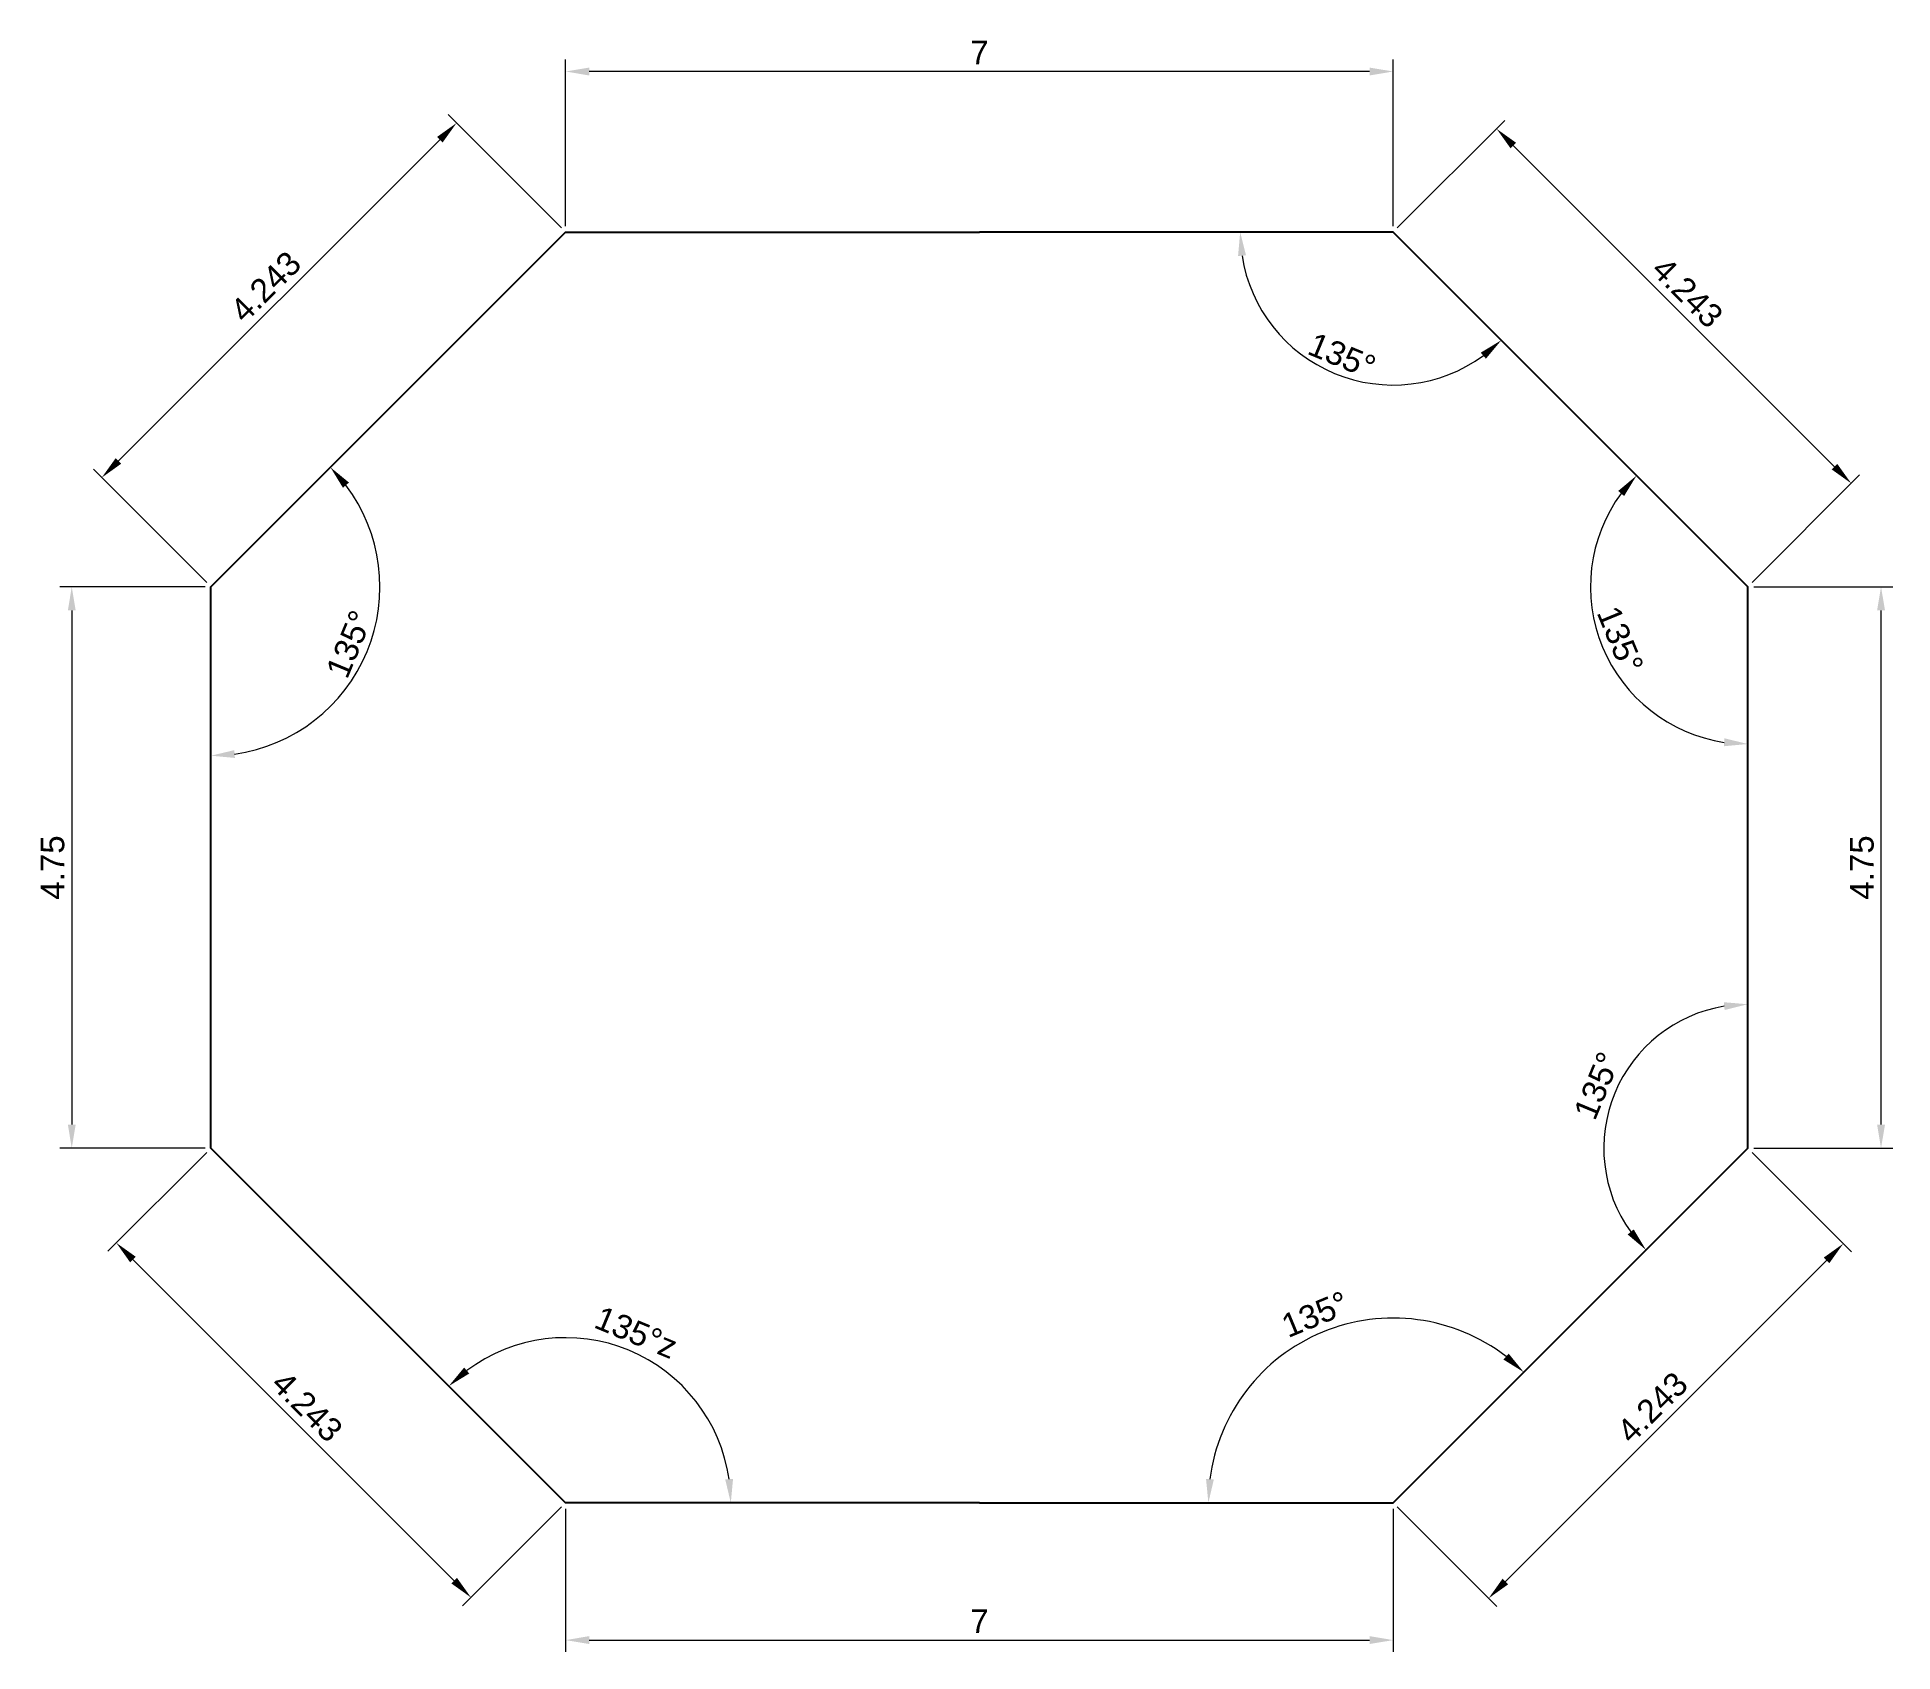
# Model space of a CAD drawing. Header units: millimetres. Extents: x -8 to 7.7, y -1.3 to 12.4.
import ezdxf

# ---------------------------------------------------------------- set-up
doc = ezdxf.new("R2010")
doc.units = ezdxf.units.MM
doc.header["$MEASUREMENT"] = 0
doc.layers.add('AM_5', color=3, linetype='Continuous', lineweight=15)
doc.styles.get("Standard").update_dxf_attribs({"font": 'arial.ttf'})
doc.dimstyles.new('AM_ANSI$0', dxfattribs={"dimtxt": 0.2, "dimasz": 0.2, "dimexe": 0.1, "dimexo": 0.05, "dimgap": 0.06, "dimtad": 1, "dimtoh": 1, "dimdec": 3, "dimzin": 9, "dimdsep": 46, "dimtxsty": 'Standard', "dimcen": 0, "dimclrd": 256, "dimclre": 256, "dimclrt": 2, "dimadec": 0, "dimazin": 2, "dimtp": 0.1, "dimtm": 0.1, "dimtfac": 0.71, "dimtdec": 3, "dimtofl": 0, "dimtmove": 0, "dimatfit": 3, "dimfxl": 1, "dimtolj": 1, "dimtzin": 7, "dimlwd": -1, "dimlwe": -1, "dimarcsym": 1})
doc.dimstyles.new('AM_ANSI$2', dxfattribs={"dimtxt": 0.2, "dimasz": 0.2, "dimexe": 0.1, "dimexo": 0.05, "dimgap": 0.06, "dimtad": 1, "dimtoh": 1, "dimdec": 3, "dimzin": 9, "dimdsep": 46, "dimtxsty": 'Standard', "dimcen": 0, "dimclrd": 256, "dimclre": 256, "dimclrt": 2, "dimadec": 0, "dimazin": 2, "dimtp": 0.1, "dimtm": 0.1, "dimtfac": 0.71, "dimtdec": 3, "dimtofl": 0, "dimtmove": 0, "dimatfit": 3, "dimfxl": 1, "dimtolj": 1, "dimtzin": 7, "dimlwd": -1, "dimlwe": -1, "dimarcsym": 1})

# ---------------------------------------------------------------- blocks, each defined once
blk = doc.blocks.new('*D5')
at = {"layer": 'AM_5', "transparency": 16777216}
for p, q in [((-3.5, -0.05), (-3.5, -1.262)), ((3.5, -0.05), (3.5, -1.262)), ((-3.3, -1.162), (3.3, -1.162))]:
    blk.add_line(p, q, dxfattribs=at)
for points in [[(-3.3, -1.128), (-3.3, -1.195), (-3.5, -1.162)], [(3.3, -1.128), (3.3, -1.195), (3.5, -1.162)]]:
    blk.add_solid(points, dxfattribs=at)
at = {"layer": 'Defpoints', "color": 0, "transparency": 16777216}
for p in [(-3.5, 0), (3.5, 0), (3.5, -1.162)]:
    blk.add_point(p, dxfattribs=at)
at = {"layer": 'AM_5', "color": 2, "transparency": 16777216, "insert": (0, -1.002), "char_height": 0.2, "attachment_point": 5}
blk.add_mtext('\\A1;7', dxfattribs=at)
blk = doc.blocks.new('*D6')
at = {"layer": 'AM_5', "transparency": 16777216}
for p, q in [((6.536, 2.965), (7.378, 2.122)), ((4.449, -0.666), (7.166, 2.051)), ((3.535, -0.035), (4.378, -0.878))]:
    blk.add_line(p, q, dxfattribs=at)
for points in [[(7.143, 2.075), (7.19, 2.028), (7.308, 2.193)], [(4.425, -0.643), (4.473, -0.69), (4.308, -0.808)]]:
    blk.add_solid(points, dxfattribs=at)
at = {"layer": 'Defpoints', "color": 0, "transparency": 16777216}
for p in [(6.5, 3), (7.308, 2.193), (3.5, 0)]:
    blk.add_point(p, dxfattribs=at)
at = {"layer": 'AM_5', "color": 2, "transparency": 16777216, "insert": (5.693, 0.807), "char_height": 0.2, "attachment_point": 5, "rotation": 45}
blk.add_mtext('\\A1;4.243', dxfattribs=at)
blk = doc.blocks.new('*D7')
at = {"layer": 'AM_5', "transparency": 16777216}
for p, q in [((6.55, 7.75), (7.727, 7.75)), ((7.627, 3.2), (7.627, 7.55)), ((6.55, 3), (7.727, 3))]:
    blk.add_line(p, q, dxfattribs=at)
for points in [[(7.594, 7.55), (7.661, 7.55), (7.627, 7.75)], [(7.594, 3.2), (7.661, 3.2), (7.627, 3)]]:
    blk.add_solid(points, dxfattribs=at)
at = {"layer": 'Defpoints', "color": 0, "transparency": 16777216}
for p in [(6.5, 7.75), (7.627, 7.75), (6.5, 3)]:
    blk.add_point(p, dxfattribs=at)
at = {"layer": 'AM_5', "color": 2, "transparency": 16777216, "insert": (7.466, 5.375), "char_height": 0.2, "attachment_point": 5, "rotation": 90}
blk.add_mtext('\\A1;4.75', dxfattribs=at)
blk = doc.blocks.new('*D8')
at = {"layer": 'AM_5', "transparency": 16777216}
for p, q in [((3.535, 10.786), (4.445, 11.696)), ((7.234, 8.766), (4.516, 11.484)), ((6.536, 7.786), (7.446, 8.696))]:
    blk.add_line(p, q, dxfattribs=at)
for points in [[(4.54, 11.507), (4.493, 11.46), (4.375, 11.625)], [(7.257, 8.79), (7.21, 8.743), (7.375, 8.625)]]:
    blk.add_solid(points, dxfattribs=at)
at = {"layer": 'Defpoints', "color": 0, "transparency": 16777216}
for p in [(4.375, 11.625), (3.5, 10.751), (6.5, 7.75)]:
    blk.add_point(p, dxfattribs=at)
at = {"layer": 'AM_5', "color": 2, "transparency": 16777216, "insert": (5.99, 10.24), "char_height": 0.2, "attachment_point": 5, "rotation": 315}
blk.add_mtext('\\A1;4.243', dxfattribs=at)
blk = doc.blocks.new('*D9')
at = {"layer": 'AM_5', "transparency": 16777216}
for p, q in [((-3.5, 10.801), (-3.5, 12.21)), ((3.3, 12.11), (-3.3, 12.11)), ((3.5, 10.801), (3.5, 12.21))]:
    blk.add_line(p, q, dxfattribs=at)
for points in [[(-3.3, 12.143), (-3.3, 12.076), (-3.5, 12.11)], [(3.3, 12.143), (3.3, 12.076), (3.5, 12.11)]]:
    blk.add_solid(points, dxfattribs=at)
at = {"layer": 'Defpoints', "color": 0, "transparency": 16777216}
for p in [(-3.5, 12.11), (-3.5, 10.751), (3.5, 10.751)]:
    blk.add_point(p, dxfattribs=at)
at = {"layer": 'AM_5', "color": 2, "transparency": 16777216, "insert": (0, 12.27), "char_height": 0.2, "attachment_point": 5}
blk.add_mtext('\\A1;7', dxfattribs=at)
blk = doc.blocks.new('*D10')
at = {"layer": 'AM_5', "transparency": 16777216}
for p, q in [((-3.535, 10.786), (-4.494, 11.745)), ((-4.565, 11.533), (-7.282, 8.815)), ((-6.536, 7.786), (-7.494, 8.744))]:
    blk.add_line(p, q, dxfattribs=at)
for points in [[(-4.588, 11.556), (-4.541, 11.509), (-4.423, 11.674)], [(-7.306, 8.839), (-7.259, 8.792), (-7.424, 8.674)]]:
    blk.add_solid(points, dxfattribs=at)
at = {"layer": 'Defpoints', "color": 0, "transparency": 16777216}
for p in [(-3.5, 10.751), (-7.424, 8.674), (-6.5, 7.75)]:
    blk.add_point(p, dxfattribs=at)
at = {"layer": 'AM_5', "color": 2, "transparency": 16777216, "insert": (-6.038, 10.289), "char_height": 0.2, "attachment_point": 5, "rotation": 45}
blk.add_mtext('\\A1;4.243', dxfattribs=at)
blk = doc.blocks.new('*D11')
at = {"layer": 'AM_5', "transparency": 16777216}
for p, q in [((-6.55, 7.75), (-7.778, 7.75)), ((-7.678, 7.55), (-7.678, 3.2)), ((-6.55, 3), (-7.778, 3))]:
    blk.add_line(p, q, dxfattribs=at)
for points in [[(-7.711, 7.55), (-7.645, 7.55), (-7.678, 7.75)], [(-7.711, 3.2), (-7.645, 3.2), (-7.678, 3)]]:
    blk.add_solid(points, dxfattribs=at)
at = {"layer": 'Defpoints', "color": 0, "transparency": 16777216}
for p in [(-6.5, 7.75), (-7.678, 3), (-6.5, 3)]:
    blk.add_point(p, dxfattribs=at)
at = {"layer": 'AM_5', "color": 2, "transparency": 16777216, "insert": (-7.84, 5.375), "char_height": 0.2, "attachment_point": 5, "rotation": 90}
blk.add_mtext('\\A1;4.75', dxfattribs=at)
blk = doc.blocks.new('*D12')
at = {"layer": 'AM_5', "transparency": 16777216}
for p, q in [((-6.536, 2.965), (-7.372, 2.128)), ((-7.16, 2.058), (-4.443, -0.66)), ((-3.535, -0.035), (-4.372, -0.872))]:
    blk.add_line(p, q, dxfattribs=at)
for points in [[(-7.136, 2.081), (-7.184, 2.034), (-7.301, 2.199)], [(-4.419, -0.636), (-4.466, -0.683), (-4.301, -0.801)]]:
    blk.add_solid(points, dxfattribs=at)
at = {"layer": 'Defpoints', "color": 0, "transparency": 16777216}
for p in [(-6.5, 3), (-3.5, 0), (-4.301, -0.801)]:
    blk.add_point(p, dxfattribs=at)
at = {"layer": 'AM_5', "color": 2, "transparency": 16777216, "insert": (-5.687, 0.814), "char_height": 0.2, "attachment_point": 5, "rotation": 315}
blk.add_mtext('\\A1;4.243', dxfattribs=at)
blk = doc.blocks.new('*D13')
at = {"layer": 'AM_5', "transparency": 16777216}
blk.add_arc((-3.5, 0), 1.397, 8.2077, 126.7923, dxfattribs=at)
for points in [[(-4.315, 1.094), (-4.359, 1.144), (-4.488, 0.988)], [(-2.084, 0.202), (-2.15, 0.197), (-2.103, 0)]]:
    blk.add_solid(points, dxfattribs=at)
at = {"layer": 'Defpoints', "color": 0, "transparency": 16777216}
for p in [(-6.5, 3), (-2.512, 0.988), (-3.5, 0), (-3.5, 0), (0, 0)]:
    blk.add_point(p, dxfattribs=at)
at = {"layer": 'AM_5', "color": 2, "transparency": 16777216, "insert": (-2.903, 1.441), "char_height": 0.2, "attachment_point": 5, "rotation": 337.5}
blk.add_mtext('\\A1;135°z', dxfattribs=at)
blk = doc.blocks.new('*D14')
at = {"layer": 'AM_5', "transparency": 16777216}
blk.add_arc((3.5, 0), 1.563, 52.3375, 172.6625, dxfattribs=at)
for points in [[(4.477, 1.262), (4.433, 1.212), (4.605, 1.105)], [(1.983, 0.197), (1.917, 0.202), (1.937, 0)]]:
    blk.add_solid(points, dxfattribs=at)
at = {"layer": 'Defpoints', "color": 0, "transparency": 16777216}
for p in [(6.5, 3), (3.5, 1.563), (0, 0), (3.5, 0), (3.5, 0)]:
    blk.add_point(p, dxfattribs=at)
at = {"layer": 'AM_5', "color": 2, "transparency": 16777216, "insert": (2.84, 1.594), "char_height": 0.2, "attachment_point": 5, "rotation": 22.5}
blk.add_mtext('\\A1;135°', dxfattribs=at)
blk = doc.blocks.new('*D15')
at = {"layer": 'AM_5', "transparency": 16777216}
blk.add_arc((6.5, 7.75), 1.331, 143.62, 261.38, dxfattribs=at)
for points in [[(5.404, 8.561), (5.454, 8.518), (5.559, 8.691)], [(6.303, 6.468), (6.298, 6.401), (6.5, 6.42)]]:
    blk.add_solid(points, dxfattribs=at)
at = {"layer": 'Defpoints', "color": 0, "transparency": 16777216}
for p in [(3.5, 10.751), (5.17, 7.75), (6.5, 7.75), (6.5, 7.75), (6.5, 3)]:
    blk.add_point(p, dxfattribs=at)
at = {"layer": 'AM_5', "color": 2, "transparency": 16777216, "insert": (5.421, 7.303), "char_height": 0.2, "attachment_point": 5, "rotation": 292.5}
blk.add_mtext('\\A1;135°', dxfattribs=at)
blk = doc.blocks.new('*D16')
at = {"layer": 'AM_5', "transparency": 16777216}
blk.add_arc((-6.5, 7.75), 1.429, 278.0234, 36.9766, dxfattribs=at)
for points in [[(-5.384, 8.588), (-5.333, 8.632), (-5.49, 8.761)], [(-6.298, 6.302), (-6.303, 6.368), (-6.5, 6.321)]]:
    blk.add_solid(points, dxfattribs=at)
at = {"layer": 'Defpoints', "color": 0, "transparency": 16777216}
for p in [(-3.5, 10.751), (-6.5, 7.75), (-6.5, 7.75), (-5.49, 6.74), (-6.5, 3)]:
    blk.add_point(p, dxfattribs=at)
at = {"layer": 'AM_5', "color": 2, "transparency": 16777216, "insert": (-5.33, 7.265), "char_height": 0.2, "attachment_point": 5, "rotation": 67.5}
blk.add_mtext('\\A1;135°', dxfattribs=at)
blk = doc.blocks.new('*D17')
at = {"layer": 'AM_5', "transparency": 16777216}
blk.add_arc((6.5, 3), 1.218, 99.4171, 215.5829, dxfattribs=at)
for points in [[(6.298, 4.235), (6.304, 4.169), (6.5, 4.218)], [(5.535, 2.313), (5.484, 2.27), (5.639, 2.139)]]:
    blk.add_solid(points, dxfattribs=at)
at = {"layer": 'Defpoints', "color": 0, "transparency": 16777216}
for p in [(6.5, 7.75), (5.639, 3.862), (6.5, 3), (6.5, 3), (3.5, 0)]:
    blk.add_point(p, dxfattribs=at)
at = {"layer": 'AM_5', "color": 2, "transparency": 16777216, "insert": (5.225, 3.529), "char_height": 0.2, "attachment_point": 5, "rotation": 67.5}
blk.add_mtext('\\A1;135°', dxfattribs=at)
blk = doc.blocks.new('*D18')
at = {"layer": 'AM_5', "transparency": 16777216}
blk.add_arc((3.5, 10.751), 1.294, 188.8649, 306.1351, dxfattribs=at)
for points in [[(2.188, 10.549), (2.255, 10.554), (2.206, 10.751)], [(4.241, 9.731), (4.285, 9.68), (4.415, 9.836)]]:
    blk.add_solid(points, dxfattribs=at)
at = {"layer": 'Defpoints', "color": 0, "transparency": 16777216}
for p in [(0, 10.751), (3.5, 10.751), (3.5, 10.751), (2.585, 9.836), (6.5, 7.75)]:
    blk.add_point(p, dxfattribs=at)
at = {"layer": 'AM_5', "color": 2, "transparency": 16777216, "insert": (3.067, 9.705), "char_height": 0.2, "attachment_point": 5, "rotation": 337.5}
blk.add_mtext('\\A1;135°', dxfattribs=at)

msp = doc.modelspace()

# ---------------------------------------------------------------- linework, layer by layer
for points in [[(0, 0), (-3.5, 0), (-6.5003, 3.0003), (-6.5003, 7.7503), (-3.5, 10.7505), (0, 10.7505)], [(0, 0), (3.5, 0), (6.5003, 3.0003), (6.5003, 7.7503), (3.5, 10.7505), (0, 10.7505)]]:
    msp.add_lwpolyline(points)

# ---------------------------------------------------------------- dimensions: what is measured, and where the dimension line sits
at = {"layer": 'AM_5'}
dim = msp.add_linear_dim(base=(-3.5, 12.1096), p1=(3.5, 10.7505), p2=(-3.5, 10.7505), dimstyle='AM_ANSI$0', dxfattribs=at)
dim.commit()
dim.dimension.update_dxf_attribs({"geometry": '*D9', "text_midpoint": (0, 12.2696)})
for p1, p2, distance, picture, middle in [((-3.5, 10.7505), (-6.5003, 7.7503), -1.306, '*D10', (-6.0383, 10.2885)), ((6.5003, 7.7503), (3.5, 10.7505), -1.2371, '*D8', (5.9896, 10.2398)), ((-6.5003, 3.0003), (-3.5, 0), -1.1331, '*D12', (-5.6866, 0.8136)), ((3.5, 0), (6.5003, 3.0003), -1.142, '*D6', (5.693, 0.8073))]:
    dim = msp.add_aligned_dim(p1=p1, p2=p2, distance=distance, dimstyle='AM_ANSI$0', dxfattribs=at)
    dim.commit()
    dim.dimension.update_dxf_attribs({"geometry": picture, "text_midpoint": middle})
for base, line1, line2, picture, middle in [((-5.4895, 6.7395), ((-6.5003, 3.0003), (-6.5003, 7.7503)), ((-6.5003, 7.7503), (-3.5, 10.7505)), '*D16', (-5.3295, 7.2653)), ((2.585, 9.8356), ((6.5003, 7.7503), (3.5, 10.7505)), ((3.5, 10.7505), (0, 10.7505)), '*D18', (3.0669, 9.7049)), ((5.1696, 7.7503), ((6.5003, 7.7503), (3.5, 10.7505)), ((6.5003, 3.0003), (6.5003, 7.7503)), '*D15', (5.4208, 7.3031)), ((5.6388, 3.8617), ((3.5, 0), (6.5003, 3.0003)), ((6.5003, 3.0003), (6.5003, 7.7503)), '*D17', (5.2249, 3.5285)), ((3.5, 1.5628), ((0, 0), (3.5, 0)), ((3.5, 0), (6.5003, 3.0003)), '*D14', (2.8399, 1.5937))]:
    dim = msp.add_angular_dim_2l(base=base, line1=line1, line2=line2, dimstyle='AM_ANSI$2', dxfattribs=at)
    dim.commit()
    dim.dimension.update_dxf_attribs({"geometry": picture, "text_midpoint": middle})
dim = msp.add_linear_dim(base=(-7.6782, 3.0003), p1=(-6.5003, 7.7503), p2=(-6.5003, 3.0003), angle=90, dimstyle='AM_ANSI$0', dxfattribs=at)
dim.commit()
dim.dimension.update_dxf_attribs({"geometry": '*D11', "text_midpoint": (-7.8399, 5.3753)})
for base, p1, p2, angle, picture, middle in [((7.6274, 7.7503), (6.5003, 3.0003), (6.5003, 7.7503), 90, '*D7', (7.4657, 5.3753)), ((3.5, -1.1615), (-3.5, 0), (3.5, 0), 0, '*D5', (0, -1.0015))]:
    dim = msp.add_linear_dim(base=base, p1=p1, p2=p2, angle=angle, dimstyle='AM_ANSI$0', override={"dimpost": ''}, dxfattribs=at)
    dim.commit()
    dim.dimension.update_dxf_attribs({"geometry": picture, "text_midpoint": middle})
dim = msp.add_angular_dim_2l(base=(-2.5119, 0.9881), line1=((-3.5, 0), (-6.5003, 3.0003)), line2=((0, 0), (-3.5, 0)), text='<>z', dimstyle='AM_ANSI$2', override={"dimpost": ''}, dxfattribs=at)
dim.commit()
dim.dimension.update_dxf_attribs({"geometry": '*D13', "text_midpoint": (-2.9032, 1.4408)})

doc.saveas('drawing.dxf')
